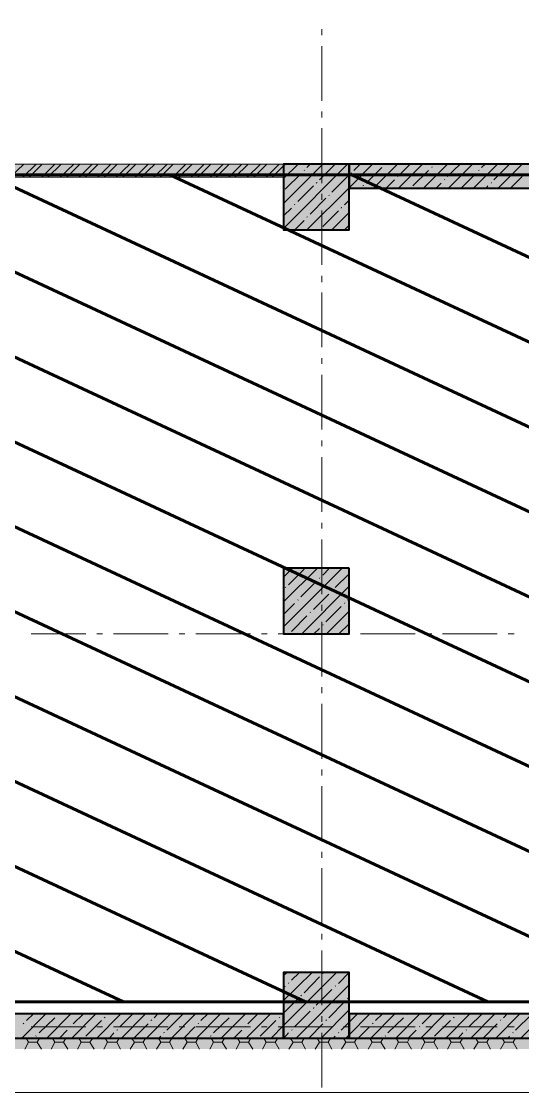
# Model space of a CAD drawing. Header units: millimetres. Extents: x -164500 to 426394, y -23753 to 102118.
# Drawn here: x -133040 to -128453, y -38 to 9776 of the extents above; entities that cross this region are included whole.
import ezdxf

# ---------------------------------------------------------------- set-up
doc = ezdxf.new("R2010")
doc.units = ezdxf.units.MM
doc.layers.add('0) шлифовка', color=5, linetype='Continuous', lineweight=60)
doc.layers.add('PDF _Геометрия', color=7, linetype='Continuous', true_color=0x1f1f1f)
doc.layers.add('PDF _Сплошная заливка', color=7, linetype='Continuous', true_color=0xffffff)
doc.linetypes.add('зигзаг', pattern='A,0.00254,-5.08,[131,ltypeshp.shx,S=5.08,R=0,X=-5.08,Y=0],-10.16,[131,ltypeshp.shx,S=5.08,R=180,X=5.08,Y=0],-5.08', length=20.32254)

msp = doc.modelspace()

# ---------------------------------------------------------------- hatches: boundary and pattern name
at = {"layer": '0) шлифовка', "true_color": 0x2776bb}
h = msp.add_hatch(dxfattribs=at)
h.set_pattern_fill('ANSI31', color=152, scale=222, angle=110)
h.set_pattern_definition([(155, (205553.1, 26879), (-297.8825, -638.811), [])])
h.paths.add_polyline_path([(-117984.507, 792.385), (-152464.106, 792.385), (-152464.106, 8371.204), (-117984.507, 8371.204)])

# ---------------------------------------------------------------- linework, layer by layer
at = {"layer": '0) шлифовка'}
msp.add_lwpolyline([(-117984.507, 792.385), (-152464.106, 792.385), (-152464.106, 8371.204), (-117984.507, 8371.204)], close=True, dxfattribs=at)
at = {"layer": 'PDF _Геометрия', "color": 7, "lineweight": 9}
for points in [[(-117700.672, 24299.855), (-117700.672, 24702.307), (-122085.288, 24702.307), (-122085.288, 28184.582), (-156827.54, 28184.582), (-156827.54, -37.938), (-117700.672, -37.938), (-117700.672, 360.278)], [(-130291.085, 9650.579), (-130291.085, 9705.652)], [(-130291.085, 9049.019), (-130291.085, 9548.907)], [(-130291.085, 8896.51), (-130291.085, 8951.583)], [(-130291.085, 8294.95), (-130291.085, 8799.074)], [(-132951.508, 8371.204), (-132451.62, 8371.204)], [(-132349.948, 8371.204), (-132299.112, 8371.204)], [(-132197.439, 8371.204), (-131697.551, 8371.204)], [(-131595.879, 8371.204), (-131545.042, 8371.204)], [(-131443.37, 8371.204), (-130943.482, 8371.204)], [(-130841.809, 8371.204), (-130790.973, 8371.204)], [(-130689.301, 8371.204), (-130189.413, 8371.204)], [(-130091.977, 8371.204), (-130036.904, 8371.204)], [(-129935.232, 8371.204), (-129435.343, 8371.204)], [(-129337.908, 8371.204), (-129282.835, 8371.204)], [(-129185.399, 8371.204), (-128685.511, 8371.204)], [(-128583.838, 8371.204), (-128528.766, 8371.204)], [(-130291.085, 8142.441), (-130291.085, 8197.514)], [(-130291.085, 7545.117), (-130291.085, 8045.005)], [(-130291.085, 7388.372), (-130291.085, 7443.445)], [(-130291.085, 6791.048), (-130291.085, 7290.936)], [(-130291.085, 6638.539), (-130291.085, 6689.375)], [(-130291.085, 6036.979), (-130291.085, 6536.867)], [(-130291.085, 5884.47), (-130291.085, 5935.306)], [(-130291.085, 5282.909), (-130291.085, 5782.798)], [(-130291.085, 5130.401), (-130291.085, 5181.237)], [(-130291.085, 4528.84), (-130291.085, 5028.729)], [(-130291.085, 4376.332), (-130291.085, 4431.404)], [(-130291.085, 3774.771), (-130291.085, 4274.66)], [(-132951.508, 4164.515), (-132451.62, 4164.515)], [(-132349.948, 4164.515), (-132299.112, 4164.515)], [(-132197.439, 4164.515), (-131697.551, 4164.515)], [(-131595.879, 4164.515), (-131545.042, 4164.515)], [(-131443.37, 4164.515), (-130943.482, 4164.515)], [(-130841.809, 4164.515), (-130790.973, 4164.515)], [(-130689.301, 4164.515), (-130189.413, 4164.515)], [(-130091.977, 4164.515), (-130036.904, 4164.515)], [(-129935.232, 4164.515), (-129435.343, 4164.515)], [(-129337.908, 4164.515), (-129282.835, 4164.515)], [(-129185.399, 4164.515), (-128685.511, 4164.515)], [(-128583.838, 4164.515), (-128528.766, 4164.515)], [(-130291.085, 3622.263), (-130291.085, 3677.335)], [(-130291.085, 3020.702), (-130291.085, 3524.827)], [(-130291.085, 2868.194), (-130291.085, 2923.266)], [(-130291.085, 2270.869), (-130291.085, 2770.758)], [(-130291.085, 2114.125), (-130291.085, 2169.197)], [(-130291.085, 1516.8), (-130291.085, 2016.689)], [(-130291.085, 1364.292), (-130291.085, 1415.128)], [(-130291.085, 762.731), (-130291.085, 1262.62)], [(-130291.085, 610.223), (-130291.085, 661.059)], [(-132951.508, 563.623), (-132451.62, 563.623)], [(-132349.948, 563.623), (-132299.112, 563.623)], [(-132197.439, 563.623), (-131697.551, 563.623)], [(-131595.879, 563.623), (-131545.042, 563.623)], [(-131443.37, 563.623), (-130943.482, 563.623)], [(-130841.809, 563.623), (-130790.973, 563.623)], [(-130689.301, 563.623), (-130189.413, 563.623)], [(-130291.085, 8.662), (-130291.085, 508.55)], [(-130091.977, 563.623), (-130036.904, 563.623)], [(-129935.232, 563.623), (-129435.343, 563.623)], [(-129337.908, 563.623), (-129282.835, 563.623)], [(-129185.399, 563.623), (-128685.511, 563.623)], [(-128583.838, 563.623), (-128528.766, 563.623)]]:
    msp.add_lwpolyline(points, dxfattribs=at)
at = {"layer": 'PDF _Геометрия', "color": 16, "lineweight": 9, "true_color": 0x800000}
msp.add_lwpolyline([(-133692.869, 8350.022), (-130642.701, 8350.022), (-130642.701, 8468.64), (-133692.869, 8468.64)], close=True, dxfattribs=at)
at = {"layer": 'PDF _Геометрия', "color": 15, "lineweight": 9, "true_color": 0xa54a4a}
for points in [[(-133142.144, 8350.022), (-133019.29, 8468.64)], [(-133027.763, 8350.022), (-132904.909, 8468.64)], [(-132968.454, 8350.022), (-132849.836, 8468.64)], [(-132854.073, 8350.022), (-132735.455, 8468.64)], [(-132799, 8350.022), (-132676.146, 8468.64)], [(-132684.619, 8350.022), (-132561.765, 8468.64)], [(-132625.31, 8350.022), (-132506.692, 8468.64)], [(-132510.929, 8350.022), (-132392.311, 8468.64)], [(-132455.856, 8350.022), (-132337.239, 8468.64)], [(-132341.475, 8350.022), (-132222.857, 8468.64)], [(-132282.166, 8350.022), (-132163.549, 8468.64)], [(-132172.021, 8350.022), (-132049.167, 8468.64)], [(-132112.712, 8350.022), (-131994.095, 8468.64)], [(-131998.331, 8350.022), (-131879.714, 8468.64)], [(-131943.259, 8350.022), (-131820.405, 8468.64)], [(-131828.877, 8350.022), (-131706.023, 8468.64)], [(-131769.569, 8350.022), (-131650.951, 8468.64)], [(-131655.187, 8350.022), (-131536.57, 8468.64)], [(-131600.115, 8350.022), (-131477.261, 8468.64)], [(-131485.734, 8350.022), (-131367.116, 8468.64)], [(-131426.425, 8350.022), (-131307.807, 8468.64)], [(-131312.044, 8350.022), (-131193.426, 8468.64)], [(-131256.971, 8350.022), (-131138.353, 8468.64)], [(-131142.59, 8350.022), (-131023.972, 8468.64)], [(-131087.517, 8350.022), (-130964.663, 8468.64)], [(-130973.136, 8350.022), (-130850.282, 8468.64)], [(-130913.827, 8350.022), (-130795.21, 8468.64)], [(-130799.446, 8350.022), (-130680.828, 8468.64)], [(-130744.374, 8350.022), (-130642.701, 8451.694)]]:
    msp.add_lwpolyline(points, dxfattribs=at)
at = {"layer": 'PDF _Геометрия', "lineweight": 9}
for points in [[(-130642.701, 8337.313), (-130507.138, 8468.64)], [(-130642.701, 8108.55), (-130282.612, 8468.64)], [(-130642.701, 7879.788), (-130053.85, 8468.64)], [(-130642.701, 8451.694), (-130621.52, 8468.64)], [(-130426.648, 7867.079), (-130041.141, 8252.586), (-129825.087, 8468.64)], [(-130426.648, 8438.985), (-130396.993, 8468.64)], [(-130312.267, 8324.604), (-130168.231, 8468.64)], [(-129998.777, 8409.331), (-129939.468, 8468.64)], [(-129816.614, 8248.35), (-129596.324, 8468.64)], [(-129710.706, 8468.64), (-129710.706, 8468.64)], [(-129587.852, 8248.35), (-129367.562, 8468.64)], [(-129570.906, 8379.676), (-129481.943, 8468.64)], [(-129359.089, 8248.35), (-129138.799, 8468.64)], [(-129282.835, 8438.985), (-129278.599, 8443.222)], [(-129257.417, 8468.64), (-129253.181, 8468.64)], [(-129143.036, 8354.258), (-129024.418, 8468.64)], [(-129130.327, 8248.35), (-128910.037, 8468.64)], [(-128901.564, 8248.35), (-128681.274, 8468.64)], [(-128829.546, 8438.985), (-128795.656, 8468.64)], [(-128715.165, 8324.604), (-128571.129, 8468.64)], [(-128677.038, 8248.35), (-128456.748, 8468.64)], [(-130625.756, 8239.877), (-130481.72, 8379.676)], [(-130452.066, 8409.331), (-130447.83, 8413.567)], [(-130197.885, 8210.223), (-130053.85, 8354.258)], [(-130024.195, 8379.676), (-130019.959, 8388.149)], [(-129884.396, 8294.95), (-129740.36, 8438.985)], [(-129596.324, 8354.258), (-129592.088, 8358.495)], [(-129456.525, 8269.531), (-129312.489, 8409.331)], [(-129015.945, 8248.35), (-128884.619, 8379.676)], [(-128854.964, 8409.331), (-128850.728, 8413.567)], [(-128562.657, 8248.35), (-128456.748, 8354.258)], [(-130511.375, 8125.496), (-130367.339, 8269.531)], [(-130341.921, 8294.95), (-130333.448, 8299.186)], [(-129914.05, 8269.531), (-129905.578, 8273.768)], [(-129702.233, 8248.35), (-129625.979, 8324.604)], [(-129244.708, 8248.35), (-129198.108, 8294.95)], [(-129168.454, 8324.604), (-129164.217, 8328.84)], [(-128787.183, 8248.35), (-128770.238, 8269.531)], [(-128740.583, 8294.95), (-128736.347, 8299.186)], [(-130396.993, 8011.115), (-130252.958, 8155.15)], [(-130227.54, 8180.568), (-130219.067, 8184.805)], [(-130642.701, 7994.169), (-130566.447, 8066.187)], [(-130541.029, 8095.841), (-130536.793, 8100.078)], [(-130113.158, 8066.187), (-130108.922, 8074.66)], [(-130083.504, 8095.841), (-130041.141, 8138.205)], [(-130536.793, 7867.079), (-130452.066, 7951.806)], [(-130426.648, 7981.46), (-130422.411, 7985.696)], [(-130282.612, 7896.733), (-130138.576, 8040.769)], [(-130197.885, 7867.079), (-130041.141, 8023.824)], [(-130312.267, 7867.079), (-130308.03, 7871.315)], [(-130083.504, 7867.079), (-130041.141, 7909.442)], [(-130642.701, 4685.585), (-130557.974, 4766.076)], [(-130642.701, 4456.822), (-130329.212, 4766.076)], [(-130642.701, 4228.06), (-130104.686, 4766.076)], [(-130596.102, 4613.567), (-130452.066, 4757.603)], [(-130282.612, 4702.53), (-130219.067, 4766.076)], [(-130168.231, 4588.149), (-130041.141, 4715.239)], [(-130481.72, 4503.422), (-130341.921, 4643.222)], [(-130312.267, 4672.876), (-130308.03, 4677.112)], [(-130625.756, 4588.149), (-130621.52, 4592.385)], [(-130473.248, 4164.515), (-130041.141, 4600.858)], [(-130367.339, 4389.041), (-130227.54, 4528.84)], [(-130197.885, 4558.495), (-130193.649, 4562.731)], [(-130642.701, 4342.441), (-130541.029, 4444.113)], [(-130511.375, 4473.768), (-130507.138, 4478.004)], [(-130083.504, 4444.113), (-130079.268, 4448.35)], [(-130053.85, 4473.768), (-130041.141, 4486.477)], [(-130566.447, 4185.696), (-130426.648, 4329.732)], [(-130396.993, 4359.387), (-130392.757, 4363.623)], [(-130252.958, 4274.66), (-130113.158, 4414.459)], [(-130248.721, 4164.515), (-130041.141, 4372.096)], [(-130282.612, 4245.005), (-130278.376, 4249.242)], [(-130134.34, 4164.515), (-130041.141, 4257.714)], [(-130363.103, 4164.515), (-130312.267, 4215.351)], [(-130752.846, 461.951), (-130642.701, 576.332), (-130155.522, 1063.511)], [(-130642.701, 1033.857), (-130608.811, 1063.511)], [(-130642.701, 805.094), (-130380.048, 1063.511)], [(-130566.447, 991.494), (-130494.429, 1063.511)], [(-130452.066, 877.112), (-130312.267, 1021.148)], [(-130282.612, 1050.802), (-130278.376, 1055.039)], [(-130138.576, 961.839), (-130041.141, 1063.511)], [(-130642.701, 919.476), (-130625.756, 936.421)], [(-130596.102, 961.839), (-130591.865, 966.076)], [(-130524.084, 461.951), (-130041.141, 949.13)], [(-130341.921, 762.731), (-130197.885, 906.767)], [(-130168.231, 936.421), (-130163.995, 940.657)], [(-130642.701, 690.713), (-130511.375, 822.04)], [(-130481.72, 847.458), (-130477.484, 855.931)], [(-130227.54, 648.35), (-130083.504, 792.385)], [(-130053.85, 822.04), (-130049.613, 826.276)], [(-130541.029, 563.623), (-130396.993, 707.659)], [(-130367.339, 733.077), (-130363.103, 741.549)], [(-130295.321, 461.951), (-130041.141, 720.368)], [(-133036.235, 461.951), (-132815.945, 682.241)], [(-133023.526, 593.277), (-133019.29, 597.514)], [(-132993.872, 622.932), (-132930.327, 682.241)], [(-132879.491, 508.55), (-132735.455, 648.35)], [(-132807.473, 461.951), (-132587.183, 682.241)], [(-132710.037, 678.004), (-132701.564, 682.241)], [(-132578.71, 461.951), (-132358.42, 682.241)], [(-132566.001, 593.277), (-132472.802, 682.241)], [(-132451.62, 478.896), (-132307.584, 622.932)], [(-132349.948, 461.951), (-132129.658, 682.241)], [(-132282.166, 648.35), (-132273.693, 652.586)], [(-132252.512, 678.004), (-132244.039, 682.241)], [(-132138.131, 563.623), (-132019.513, 682.241)], [(-132125.421, 461.951), (-131905.132, 682.241)], [(-132011.04, 461.951), (-131879.714, 593.277)], [(-131896.659, 461.951), (-131676.369, 682.241)], [(-131854.296, 622.932), (-131845.823, 627.168)], [(-131824.641, 648.35), (-131790.75, 682.241)], [(-131710.26, 533.968), (-131566.224, 678.004)], [(-131667.896, 461.951), (-131447.607, 682.241)], [(-131439.134, 461.951), (-131218.844, 682.241)], [(-131422.188, 593.277), (-131417.952, 597.514)], [(-131396.77, 622.932), (-131333.225, 682.241)], [(-131282.389, 508.55), (-131138.353, 648.35)], [(-131210.371, 461.951), (-130990.081, 682.241)], [(-131108.699, 678.004), (-131104.463, 682.241)], [(-130981.609, 461.951), (-130761.319, 682.241)], [(-130968.9, 593.277), (-130875.7, 682.241)], [(-130854.518, 478.896), (-130710.483, 622.932)], [(-130680.828, 648.35), (-130676.592, 652.586)], [(-130655.41, 678.004), (-130646.938, 682.241)], [(-130409.702, 461.951), (-130282.612, 593.277)], [(-130252.958, 622.932), (-130248.721, 627.168)], [(-130113.158, 533.968), (-130041.141, 605.986), (-129969.123, 678.004)], [(-130070.795, 461.951), (-130041.141, 491.605), (-129850.505, 682.241)], [(-129842.032, 461.951), (-129621.743, 682.241)], [(-129825.087, 593.277), (-129820.851, 597.514)], [(-129799.669, 622.932), (-129736.124, 682.241)], [(-129685.288, 508.55), (-129541.252, 648.35)], [(-129613.27, 461.951), (-129392.98, 682.241)], [(-129511.598, 678.004), (-129507.361, 682.241)], [(-129384.507, 461.951), (-129164.217, 682.241)], [(-129371.798, 593.277), (-129278.599, 682.241)], [(-129257.417, 478.896), (-129113.381, 622.932)], [(-129155.745, 461.951), (-128935.455, 682.241)], [(-129083.727, 648.35), (-129079.491, 652.586)], [(-129054.073, 678.004), (-129049.836, 682.241)], [(-128943.928, 563.623), (-128821.074, 682.241)], [(-128926.982, 461.951), (-128706.692, 682.241)], [(-128812.601, 461.951), (-128685.511, 593.277)], [(-128698.22, 461.951), (-128477.93, 682.241)], [(-128655.856, 622.932), (-128651.62, 627.168)], [(-128626.202, 648.35), (-128592.311, 682.241)], [(-128516.057, 533.968), (-128372.021, 678.004)], [(-128469.457, 461.951), (-128249.167, 682.241)], [(-132693.091, 461.951), (-132621.074, 533.968)], [(-132595.656, 563.623), (-132591.419, 567.859)], [(-132235.566, 461.951), (-132193.203, 508.55)], [(-132167.785, 533.968), (-132159.312, 538.205)], [(-131739.914, 508.55), (-131731.442, 512.787)], [(-131553.515, 461.951), (-131451.843, 563.623)], [(-131095.99, 461.951), (-131023.972, 533.968)], [(-130994.318, 563.623), (-130990.081, 567.859)], [(-130638.465, 461.951), (-130596.102, 508.55)], [(-130566.447, 533.968), (-130562.211, 538.205)], [(-130138.576, 508.55), (-130134.34, 512.787)], [(-129956.414, 461.951), (-129854.741, 563.623)], [(-129498.889, 461.951), (-129426.871, 533.968)], [(-129397.216, 563.623), (-129392.98, 567.859)], [(-129041.364, 461.951), (-128999, 508.55)], [(-128969.346, 533.968), (-128965.109, 538.205)], [(-128541.475, 508.55), (-128537.239, 512.787)], [(-132909.145, 478.896), (-132904.909, 483.132)], [(-131782.278, 461.951), (-131765.332, 478.896)], [(-131312.044, 478.896), (-131303.571, 483.132)], [(-130185.176, 461.951), (-130168.231, 478.896)], [(-129710.706, 478.896), (-129706.469, 483.132)], [(-128583.838, 461.951), (-128571.129, 478.896)]]:
    msp.add_lwpolyline(points, dxfattribs=at)
at = {"layer": 'PDF _Геометрия', "color": 7, "lineweight": 40}
for points in [[(-130041.141, 8468.64), (-130642.701, 8468.64), (-130642.701, 7867.079), (-130041.141, 7867.079)], [(-126986.737, 8468.64), (-130041.141, 8468.64), (-130041.141, 8248.35), (-126986.737, 8248.35)], [(-130041.141, 4766.076), (-130642.701, 4766.076), (-130642.701, 4164.515), (-130041.141, 4164.515)], [(-130041.141, 461.951), (-130041.141, 1063.511), (-130642.701, 1063.511), (-130642.701, 461.951)], [(-133692.869, 461.951), (-130642.701, 461.951), (-130642.701, 682.241), (-133692.869, 682.241)], [(-130041.141, 461.951), (-126986.737, 461.951), (-126986.737, 682.241), (-130041.141, 682.241)]]:
    msp.add_lwpolyline(points, close=True, dxfattribs=at)
at = {"layer": 'PDF _Геометрия', "color": 251, "lineweight": 9, "true_color": 0x4a4a4a}
for points in [[(-133010.817, 360.278), (-132976.926, 423.824)], [(-132998.108, 461.951), (-132976.926, 423.824), (-132896.436, 423.824), (-132858.309, 360.278)], [(-132896.436, 423.824), (-132875.254, 461.951)], [(-132769.346, 360.278), (-132735.455, 423.824)], [(-132756.637, 461.951), (-132735.455, 423.824), (-132654.964, 423.824), (-132616.837, 360.278)], [(-132654.964, 423.824), (-132633.783, 461.951)], [(-132527.874, 360.278), (-132493.983, 423.824)], [(-132515.165, 461.951), (-132493.983, 423.824), (-132413.493, 423.824), (-132375.366, 360.278)], [(-132413.493, 423.824), (-132388.075, 461.951)], [(-132286.403, 360.278), (-132252.512, 423.824)], [(-132273.693, 461.951), (-132252.512, 423.824), (-132167.785, 423.824), (-132133.894, 360.278)], [(-132167.785, 423.824), (-132146.603, 461.951)], [(-132044.931, 360.278), (-132006.804, 423.824)], [(-132032.222, 461.951), (-132006.804, 423.824), (-131926.313, 423.824), (-131892.423, 360.278)], [(-131926.313, 423.824), (-131905.132, 461.951)], [(-131803.459, 360.278), (-131765.332, 423.824)], [(-131786.514, 461.951), (-131765.332, 423.824), (-131684.842, 423.824), (-131650.951, 360.278)], [(-131684.842, 423.824), (-131663.66, 461.951)], [(-131561.988, 360.278), (-131523.861, 423.824)], [(-131545.042, 461.951), (-131523.861, 423.824), (-131443.37, 423.824), (-131409.479, 360.278)], [(-131443.37, 423.824), (-131422.188, 461.951)], [(-131316.28, 360.278), (-131282.389, 423.824)], [(-131303.571, 461.951), (-131282.389, 423.824), (-131201.899, 423.824), (-131163.772, 360.278)], [(-131201.899, 423.824), (-131180.717, 461.951)], [(-131074.808, 360.278), (-131040.918, 423.824)], [(-131062.099, 461.951), (-131040.918, 423.824), (-130960.427, 423.824), (-130922.3, 360.278)], [(-130960.427, 423.824), (-130939.245, 461.951)], [(-130833.337, 360.278), (-130799.446, 423.824)], [(-130820.628, 461.951), (-130799.446, 423.824), (-130718.955, 423.824), (-130680.828, 360.278)], [(-130718.955, 423.824), (-130693.537, 461.951)], [(-130591.865, 360.278), (-130553.738, 423.824)], [(-130579.156, 461.951), (-130553.738, 423.824), (-130473.248, 423.824), (-130439.357, 360.278)], [(-130473.248, 423.824), (-130452.066, 461.951)], [(-130350.394, 360.278), (-130312.267, 423.824)], [(-130333.448, 461.951), (-130312.267, 423.824), (-130231.776, 423.824), (-130197.885, 360.278)], [(-130231.776, 423.824), (-130210.594, 461.951)], [(-130108.922, 360.278), (-130070.795, 423.824)], [(-130091.977, 461.951), (-130070.795, 423.824), (-129990.304, 423.824), (-129956.414, 360.278)], [(-129990.304, 423.824), (-129969.123, 461.951)], [(-129867.45, 360.278), (-129829.323, 423.824)], [(-129850.505, 461.951), (-129829.323, 423.824), (-129748.833, 423.824), (-129710.706, 360.278)], [(-129748.833, 423.824), (-129727.651, 461.951)], [(-129621.743, 360.278), (-129587.852, 423.824)], [(-129609.034, 461.951), (-129587.852, 423.824), (-129507.361, 423.824), (-129469.234, 360.278)], [(-129507.361, 423.824), (-129486.18, 461.951)], [(-129380.271, 360.278), (-129346.38, 423.824)], [(-129367.562, 461.951), (-129346.38, 423.824), (-129265.89, 423.824), (-129227.763, 360.278)], [(-129265.89, 423.824), (-129244.708, 461.951)], [(-129138.799, 360.278), (-129104.909, 423.824)], [(-129126.09, 461.951), (-129104.909, 423.824), (-129024.418, 423.824), (-128986.291, 360.278)], [(-129024.418, 423.824), (-128999, 461.951)], [(-128897.328, 360.278), (-128859.201, 423.824)], [(-128884.619, 461.951), (-128859.201, 423.824), (-128778.71, 423.824), (-128744.819, 360.278)], [(-128778.71, 423.824), (-128757.529, 461.951)], [(-128655.856, 360.278), (-128617.729, 423.824)], [(-128638.911, 461.951), (-128617.729, 423.824), (-128537.239, 423.824), (-128503.348, 360.278)], [(-128537.239, 423.824), (-128516.057, 461.951)]]:
    msp.add_lwpolyline(points, dxfattribs=at)
at = {"layer": 'PDF _Сплошная заливка', "linetype": 'зигзаг', "lineweight": 5, "transparency": 33554559}
for points in [[(-133692.869, 8468.64), (-133692.869, 8350.022), (-130642.701, 8468.64), (-130642.701, 8350.022)], [(-130642.701, 8468.64), (-130642.701, 7867.079), (-130041.141, 8468.64), (-130041.141, 7867.079)], [(-130041.141, 8468.64), (-130041.141, 8248.35), (-126986.737, 8468.64), (-126986.737, 8248.35)], [(-130642.701, 4766.076), (-130642.701, 4164.515), (-130041.141, 4766.076), (-130041.141, 4164.515)], [(-130642.701, 1063.511), (-130642.701, 461.951), (-130041.141, 1063.511), (-130041.141, 461.951)], [(-133692.869, 682.241), (-133692.869, 461.951), (-130642.701, 682.241), (-130642.701, 461.951)], [(-130041.141, 682.241), (-130041.141, 461.951), (-126986.737, 682.241), (-126986.737, 461.951)], [(-156429.323, 461.951), (-156429.323, 360.278), (-80357.306, 461.951), (-80357.306, 360.278)]]:
    msp.add_solid(points, dxfattribs=at)

doc.saveas('drawing.dxf')
